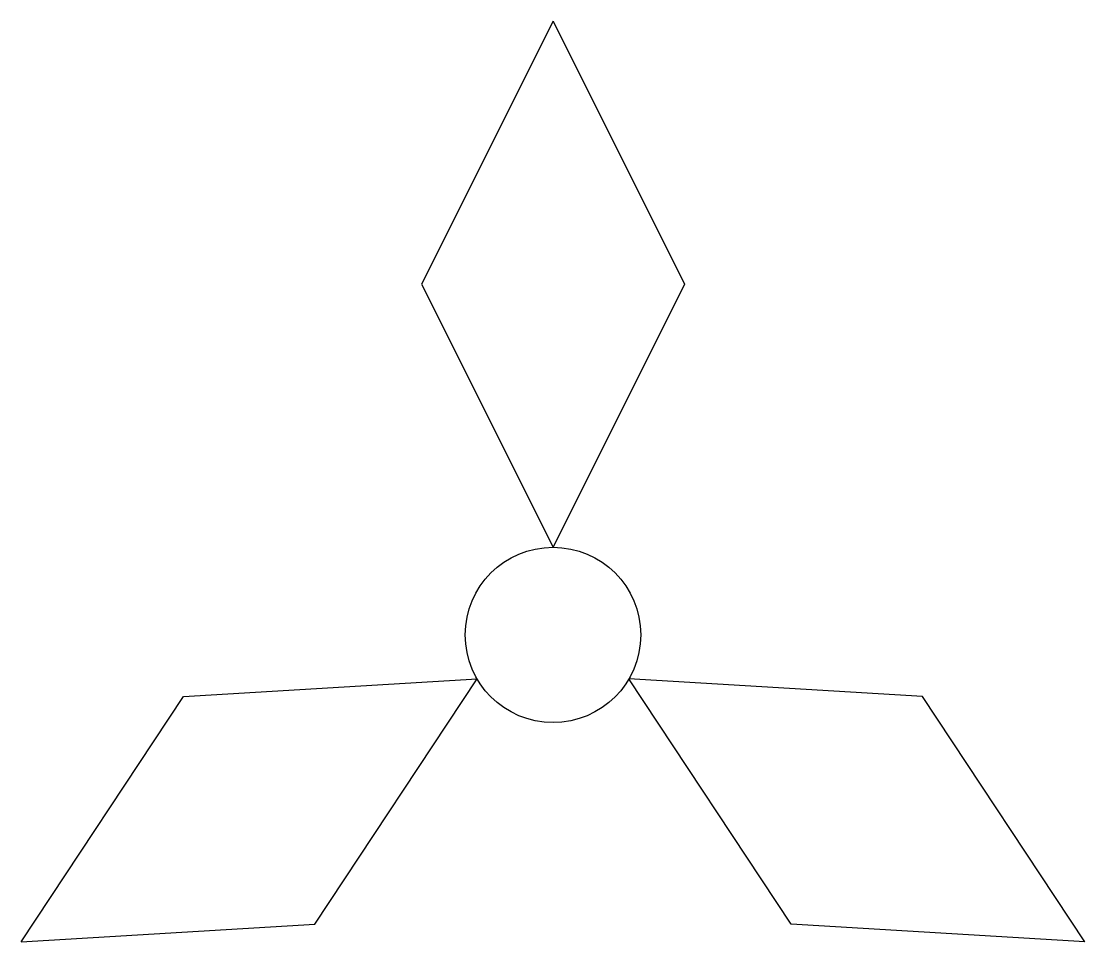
# Model space of a CAD drawing. Header units: millimetres. Extents: x -6895.552 to -6895.119, y -894.195 to -893.82.
import ezdxf

# ---------------------------------------------------------------- set-up
doc = ezdxf.new("R2010")
doc.units = ezdxf.units.MM
doc.layers.add('Spda_símbolos', color=2, linetype='Continuous')

msp = doc.modelspace()

# ---------------------------------------------------------------- linework, layer by layer
at = {"layer": 'Spda_símbolos', "color": 3}
for p, q in [((-6895.33593, -893.81962), (-6895.3895, -893.92676)), ((-6895.33593, -893.81962), (-6895.28236, -893.92676)), ((-6895.3895, -893.92676), (-6895.33593, -894.03391)), ((-6895.28236, -893.92676), (-6895.33593, -894.03391)), ((-6895.48643, -894.09465), (-6895.36686, -894.08748)), ((-6895.43286, -894.18744), (-6895.36686, -894.08748)), ((-6895.18543, -894.09465), (-6895.305, -894.08748)), ((-6895.239, -894.18744), (-6895.305, -894.08748)), ((-6895.55244, -894.19462), (-6895.48643, -894.09465)), ((-6895.11942, -894.19462), (-6895.18543, -894.09465)), ((-6895.55244, -894.19462), (-6895.43286, -894.18744)), ((-6895.11942, -894.19462), (-6895.239, -894.18744))]:
    msp.add_line(p, q, dxfattribs=at)
msp.add_circle((-6895.33593, -894.06962), 0.03571, dxfattribs=at)

doc.saveas('drawing.dxf')
